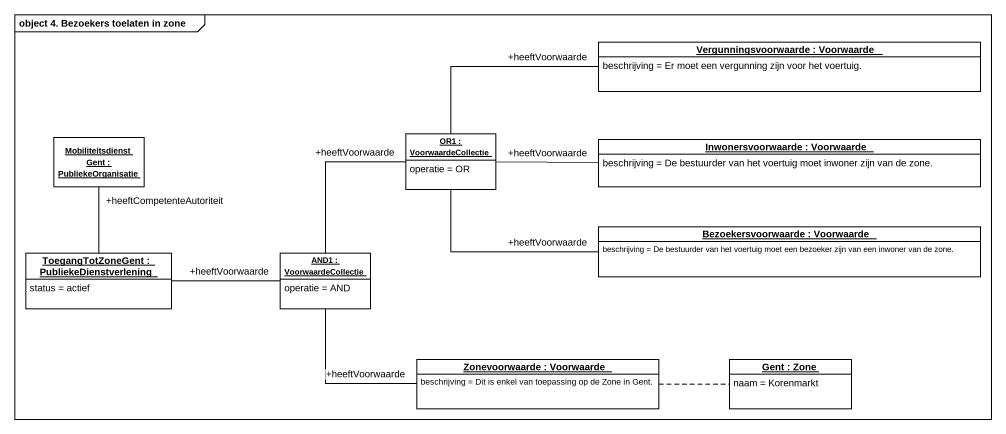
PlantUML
@startuml
mainframe object 4. Bezoekers toelaten in zone
hide circle
hide empty members
object "Vergunningsvoorwaarde : Voorwaarde" as Vergunningsvoorwaarde {
  beschrijving = Er moet een vergunning zijn voor het voertuig.
}
object "Mobiliteitsdienst Gent : PubliekeOrganisatie" as Mobiliteitsdienst_Gent
object "OR1 : VoorwaardeCollectie" as OR1 {
  operatie = OR
}
object "Inwonersvoorwaarde : Voorwaarde" as Inwonersvoorwaarde {
  beschrijving = De bestuurder van het voertuig moet inwoner zijn van de zone.
}
object "ToegangTotZoneGent : PubliekeDienstverlening" as ToegangTotZoneGent {
  status = actief
}
object "AND1 : VoorwaardeCollectie" as AND1 {
  operatie = AND
}
object "Bezoekersvoorwaarde : Voorwaarde" as Bezoekersvoorwaarde {
  beschrijving = De bestuurder van het voertuig moet een bezoeker zijn van een inwoner van de zone.
}
object "Zonevoorwaarde : Voorwaarde" as Zonevoorwaarde {
  beschrijving = Dit is enkel van toepassing op de Zone in Gent.
}
object "Gent : Zone" as Gent {
  naam = Korenmarkt
}
Mobiliteitsdienst_Gent "+heeftCompetenteAutoriteit" -- ToegangTotZoneGent
OR1 -right- "+heeftVoorwaarde" Vergunningsvoorwaarde
Inwonersvoorwaarde "+heeftVoorwaarde" -left- OR1
AND1 -up- "+heeftVoorwaarde" OR1
AND1 "+heeftVoorwaarde" -left- ToegangTotZoneGent
Bezoekersvoorwaarde "+heeftVoorwaarde" -left- OR1
Zonevoorwaarde "+heeftVoorwaarde" -left- AND1
Zonevoorwaarde .right. Gent
@enduml
